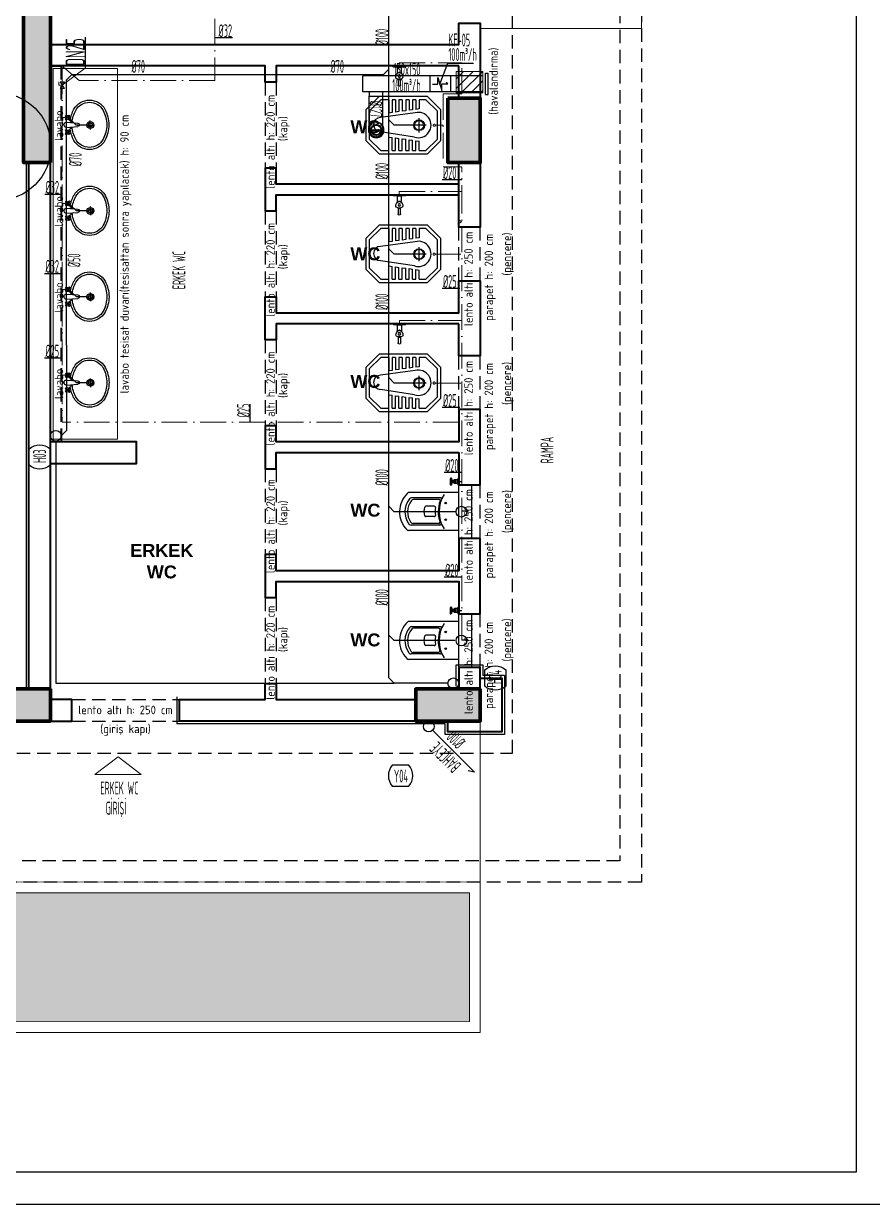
# Model space of a CAD drawing. Header units: centimetres. Extents: x 31 to 22766, y 238 to 3306.
# Drawn here: x 3282 to 4072, y 352 to 1451 of the extents above; entities that cross this region are included whole.
import ezdxf
from ezdxf.enums import TextEntityAlignment as Align
from ezdxf.xclip import XClip

# ---------------------------------------------------------------- set-up
doc = ezdxf.new("R2010")
doc.units = ezdxf.units.CM
doc.header["$XCLIPFRAME"] = 0
for name, pattern in [('ACAD_ISO07W100', [3, 0, -3]), ('ACAD_ISO10W100', [18, 12, -3, 0, -3]), ('DOT', [0.25, 0, -0.25]), ('HIDDEN', [0.375, 0.25, -0.125])]:
    doc.linetypes.add(name, pattern=pattern)
for name, color, linetype, lineweight in [('00_BORDA_BETONARME', 5, 'Continuous', 70), ('00_BORDA_DUVAR', 8, 'Continuous', 40), ('00_BORDA_SIVA', 5, 'Continuous', 25), ('00_BORDA_TARAMA', 5, 'Continuous', 9), ('00_BORDA_TEFRIS', 8, 'Continuous', 13), ('CEPHE 4', 8, 'Continuous', 20), ('GÖRÜNÜŞ', 8, 'Continuous', 5), ('M-ST-SOGUK SU', 5, 'Continuous', 0), ('M-ST-VANA', 8, 'Continuous', 0), ('MAHAL ADI', 8, 'Continuous', 0), ('merdiven', 8, 'Continuous', 18), ('YAZI1', 8, 'Continuous', 5), ('ÖLÇÜ', 2, 'Continuous', 18)]:
    doc.layers.add(name, color=color, linetype=linetype, lineweight=lineweight)
for name, color, linetype in [('izdüşüm', 8, 'ACAD_ISO07W100'), ('kolon tarama', 8, 'Continuous'), ('M-HVAC EMİŞ', 6, 'Continuous'), ('M-HVAC-FLEXS', 2, 'ZIGZAG'), ('M-HVAC-G.A', 6, 'Continuous'), ('M-ST-PİSSU', 8, 'Continuous'), ('M-ST-PİSSU HAVALIK', 3, 'HAVALIK'), ('M-ST-PİSSU YAZI', 7, 'Continuous'), ('M-ST-TEFRİŞ', 8, 'Continuous'), ('M-ST-TEMİZ SU YAZI', 7, 'Continuous'), ('M-ST-YAĞMUR SUYU', 6, 'RAINWATER'), ('M-ÇERÇEVE-YAZI', 7, 'Continuous'), ('NBL_DO_03_Mineral Yünü', 8, '149-AD-DD-00-M-A-02-01_LAYOUT$0$BATTING')]:
    doc.layers.add(name, color=color, linetype=linetype)
doc.styles.add('DIMDIS', font='GENISO.shx', dxfattribs={"width": 0.5, "height": 16})
doc.styles.add('SANSSERIF', font='geniso.shx')
doc.styles.get("Standard").update_dxf_attribs({"font": 'GENISO.shx'})
doc.styles.add('style1', font='GENISO.shx', dxfattribs={"height": 80})
doc.styles.add('YAZI', font='geniso.shx')
doc.linetypes.add('149-AD-DD-00-M-A-02-01_LAYOUT$0$BATTING', pattern='A,0.0001,-0.1,[134,ltypeshp.shx,S=0.1,R=0,X=-0.1,Y=0],-0.2,[134,ltypeshp.shx,S=0.1,R=180,X=0.1,Y=0],-0.1', length=0.4001)
doc.linetypes.add('HAVALIK', pattern='A,16,-0.2,["H",Standard,S=1,R=0,X=-0.1,Y=-0.5],-0.9', length=17.1)
doc.linetypes.add('RAINWATER', pattern='A,6,-0.4,[") )",Standard,S=1,R=0,X=-0.1,Y=-0.5],-1.1', length=7.5)
doc.linetypes.add('WASTEWATER', pattern='A,6,-0.4,[")",Standard,S=1,R=0,X=-0.1,Y=-0.375],-0.2', length=6.6)
doc.linetypes.add('ZIGZAG', pattern='A,0.0001,-0.2,[131,ltypeshp.shx,S=0.2,R=0,X=-0.2,Y=0],-0.4,[131,ltypeshp.shx,S=0.2,R=180,X=0.2,Y=0],-0.2', length=0.8001)

# ---------------------------------------------------------------- blocks, each defined once
blk = doc.blocks.new('BETONARME PLANI')
at = {"layer": '00_BORDA_TARAMA'}
h = blk.add_hatch(dxfattribs=at)
h.set_pattern_fill('ANSI36', color=256)
h.set_pattern_definition([(45, (25862.2684, -18283.2323), (1.68379802, 6.1739261), [7.9375, -1.5875, 0, -1.5875])])
h.paths.add_polyline_path([(37985.6, 1232.6), (37985.6, 1202.6), (37925.6, 1202.6), (37925.6, 1232.6)])
h.paths.add_polyline_path([(37955.6, 902.6), (37985.6, 902.6), (37985.6, 842.6), (37955.6, 842.6)])
h.paths.add_polyline_path([(37985.6, 1792.6), (37985.6, 1762.6), (37925.6, 1762.6), (37925.6, 1792.6)])
h.paths.add_polyline_path([(37090.6, 842.6), (37130.6, 842.6), (37130.6, 882.6), (37090.6, 882.6)])
h.paths.add_polyline_path([(37985.6, 352.6), (37985.6, 322.6), (37925.6, 322.6), (37925.6, 352.6)])
h.paths.add_polyline_path([(37090.6, 1272.6), (37130.6, 1272.6), (37130.6, 1312.6), (37090.6, 1312.6)])
h.paths.add_polyline_path([(37555.6, 1302.6), (37585.6, 1302.6), (37585.6, 1202.6), (37555.6, 1202.6)])
h.paths.add_polyline_path([(37100.6, 382.6), (37130.6, 382.6), (37130.6, 322.6), (37100.6, 322.6)])
h.paths.add_polyline_path([(37130.6, 1752.6), (37130.6, 1792.6), (37100.6, 1792.6), (37100.6, 1752.6)])
h.paths.add_polyline_path([(37585.6, 352.6), (37585.6, 322.6), (37525.6, 322.6), (37525.6, 352.6)])
h.paths.add_polyline_path([(37585.6, 842.6), (37560.6, 842.6), (37560.6, 992.6), (37585.6, 992.6)])
h.paths.add_polyline_path([(36035.6, 382.6), (36065.6, 382.6), (36065.6, 322.6), (36035.6, 322.6)])
h.paths.add_polyline_path([(36645.6, 1792.6), (36675.6, 1792.6), (36675.6, 1732.6), (36645.6, 1732.6)])
h.paths.add_polyline_path([(35505.6, 382.6), (35535.6, 382.6), (35535.6, 322.6), (35505.6, 322.6)])
h.paths.add_polyline_path([(36065.6, 1792.6), (36065.6, 1767.6), (35915.6, 1767.6), (35915.6, 1792.6)])
h.paths.add_polyline_path([(37585.6, 1792.6), (37585.6, 1762.6), (37525.6, 1762.6), (37525.6, 1792.6)])
h.paths.add_polyline_path([(36645.6, 382.6), (36675.6, 382.6), (36675.6, 322.6), (36645.6, 322.6)])
h.paths.add_polyline_path([(36645.6, 902.6), (36675.6, 902.6), (36675.6, 842.6), (36645.6, 842.6)])
h.paths.add_polyline_path([(36065.6, 1297.6), (36065.6, 1272.6), (35915.6, 1272.6), (35915.6, 1297.6)])
h.paths.add_polyline_path([(35565.6, 1302.6), (35565.6, 1272.6), (35505.6, 1272.6), (35505.6, 1302.6)])
h.paths.add_polyline_path([(36035.6, 902.6), (36065.6, 902.6), (36065.6, 842.6), (36035.6, 842.6)])
h.paths.add_polyline_path([(35505.6, 902.6), (35535.6, 902.6), (35535.6, 842.6), (35505.6, 842.6)])
h.paths.add_polyline_path([(34925.6, 352.6), (34925.6, 322.6), (34865.6, 322.6), (34865.6, 352.6)])
h.paths.add_polyline_path([(34865.6, 992.6), (34890.6, 992.6), (34890.6, 842.6), (34865.6, 842.6)])
h.paths.add_polyline_path([(34925.6, 1792.6), (34925.6, 1762.6), (34865.6, 1762.6), (34865.6, 1792.6)])
h.paths.add_polyline_path([(34925.6, 1302.6), (34925.6, 1272.6), (34865.6, 1272.6), (34865.6, 1302.6)])
h.paths.add_polyline_path([(36645.6, 1332.6), (36675.6, 1332.6), (36675.6, 1272.6), (36645.6, 1272.6)])
h.paths.add_polyline_path([(35505.6, 1762.6), (35505.6, 1792.6), (35565.6, 1792.6), (35565.6, 1762.6)])
at = {"layer": '00_BORDA_BETONARME', "lineweight": 70, "ltscale": 3}
for points in [[(37585.6, 842.6), (37560.6, 842.6), (37560.6, 992.6), (37585.6, 992.6)], [(37955.6, 902.6), (37985.6, 902.6), (37985.6, 842.6), (37955.6, 842.6)], [(37585.6, 352.6), (37585.6, 322.6), (37525.6, 322.6), (37525.6, 352.6)], [(37985.6, 352.6), (37985.6, 322.6), (37925.6, 322.6), (37925.6, 352.6)]]:
    blk.add_lwpolyline(points, close=True, dxfattribs=at)
blk = doc.blocks.new('DUVAR PLANI')
at = {"layer": 'CEPHE 4'}
h = blk.add_hatch(dxfattribs=at)
h.set_pattern_fill('ANSI31', color=256, scale=2)
h.set_pattern_definition([(45, (0, -2500), (-4.4901281, 4.4901281), [])])
h.paths.add_polyline_path([(37988.1, 5907.6), (37963.1, 5907.6), (37963.1, 5927.6), (37988.1, 5927.6)])
at = {"layer": '00_BORDA_DUVAR', "lineweight": 40}
for p, q in [((37565.6, 5352.6), (37565.6, 5842.6)), ((37585.6, 5352.6), (37585.6, 5842.6))]:
    blk.add_line(p, q, dxfattribs=at)
for points in [[(37585.6, 5952.6), (37965.6, 5952.6), (37965.6, 5972.6), (37985.6, 5972.6), (37985.6, 5902.6)], [(37965.6, 5932.6), (37795.6, 5932.6), (37795.6, 5917.6), (37785.6, 5917.6), (37785.6, 5932.6), (37585.6, 5932.6)], [(37965.6, 5902.6), (37965.6, 5932.6)], [(37985.6, 5842.6), (37985.6, 5782.6), (37965.6, 5782.6), (37965.6, 5842.6)], [(37965.6, 5822.6), (37795.6, 5822.6), (37795.6, 5837.6), (37785.6, 5837.6), (37785.6, 5797.6), (37795.6, 5797.6), (37795.6, 5812.6), (37965.6, 5812.6)], [(37585.6, 5562.6), (37665.6, 5562.6), (37665.6, 5582.6), (37585.6, 5582.6)], [(37985.6, 5352.6), (37985.6, 5372.6), (37965.6, 5372.6), (37965.6, 5352.6)], [(37925.6, 5322.6), (37705.6, 5322.6), (37705.6, 5342.6), (37785.6, 5342.6), (37785.6, 5357.6), (37795.6, 5357.6), (37795.6, 5342.6), (37925.6, 5342.6)], [(37585.6, 5322.6), (37605.6, 5322.6), (37605.6, 5342.6), (37585.6, 5342.6)]]:
    blk.add_lwpolyline(points, dxfattribs=at)
at = {"layer": '00_BORDA_DUVAR', "linetype": 'HIDDEN', "lineweight": 40, "ltscale": 50}
blk.add_lwpolyline([(37585.6, 5932.6), (37595.6, 5932.6), (37595.6, 5582.6), (37585.6, 5582.6)], close=True, dxfattribs=at)
at = {"layer": '00_BORDA_DUVAR', "lineweight": 40}
for points in [[(37965.6, 5692.6), (37795.6, 5692.6), (37795.6, 5677.6), (37785.6, 5677.6), (37785.6, 5717.6), (37795.6, 5717.6), (37795.6, 5702.6), (37965.6, 5702.6), (37965.6, 5732.6), (37985.6, 5732.6), (37985.6, 5662.6), (37965.6, 5662.6)], [(37965.6, 5572.6), (37965.6, 5542.6), (37985.6, 5542.6), (37985.6, 5612.6), (37965.6, 5612.6), (37965.6, 5582.6), (37795.6, 5582.6), (37795.6, 5597.6), (37785.6, 5597.6), (37785.6, 5557.6), (37795.6, 5557.6), (37795.6, 5572.6)], [(37985.6, 5492.6), (37965.6, 5492.6), (37965.6, 5462.6), (37795.6, 5462.6), (37795.6, 5477.6), (37785.6, 5477.6), (37785.6, 5437.6), (37795.6, 5437.6), (37795.6, 5452.6), (37965.6, 5452.6), (37965.6, 5422.6), (37985.6, 5422.6)]]:
    blk.add_lwpolyline(points, close=True, dxfattribs=at)
at = {"layer": '00_BORDA_DUVAR', "color": 4, "lineweight": 40}
blk.add_lwpolyline([(37985.6, 5362.6), (38005.6, 5362.6), (38005.6, 5312.6), (37955.6, 5312.6), (37955.6, 5322.6)], dxfattribs=at)
at = {"layer": '00_BORDA_SIVA', "color": 251, "linetype": 'HIDDEN', "ltscale": 50}
for p, q in [((37785.6, 5917.6), (37785.6, 5837.6)), ((37795.6, 5917.6), (37795.6, 5837.6)), ((37785.6, 5797.6), (37785.6, 5717.6)), ((37795.6, 5797.6), (37795.6, 5717.6)), ((37965.6, 5732.6), (37965.6, 5782.6)), ((37985.6, 5732.6), (37985.6, 5782.6)), ((37785.6, 5677.6), (37785.6, 5597.6)), ((37795.6, 5677.6), (37795.6, 5597.6)), ((37965.6, 5612.6), (37965.6, 5662.6)), ((37985.6, 5612.6), (37985.6, 5662.6)), ((37785.6, 5557.6), (37785.6, 5477.6)), ((37795.6, 5557.6), (37795.6, 5477.6)), ((37965.6, 5492.6), (37965.6, 5542.6)), ((37985.6, 5492.6), (37985.6, 5542.6)), ((37785.6, 5437.6), (37785.6, 5357.6)), ((37795.6, 5437.6), (37795.6, 5357.6)), ((37965.6, 5372.6), (37965.6, 5422.6)), ((37985.6, 5372.6), (37985.6, 5422.6)), ((37605.6, 5342.6), (37705.6, 5342.6)), ((37605.6, 5322.6), (37705.6, 5322.6))]:
    blk.add_line(p, q, dxfattribs=at)
at = {"layer": '00_BORDA_SIVA'}
for p, q in [((37963.1, 5355.1), (37963.1, 5375.1)), ((37963.1, 5375.1), (37988.1, 5375.1)), ((37988.1, 5375.1), (37988.1, 5365.1)), ((38008.1, 5365.1), (37988.1, 5365.1)), ((38008.1, 5365.1), (38008.1, 5310.1)), ((37953.1, 5320.1), (37703.1, 5320.1)), ((37953.1, 5310.1), (37953.1, 5320.1)), ((38008.1, 5310.1), (37953.1, 5310.1))]:
    blk.add_line(p, q, dxfattribs=at)
at = {"layer": '00_BORDA_SIVA', "lineweight": 25}
blk.add_lwpolyline([(37703.1, 5345.1), (37703.1, 5320.1)], dxfattribs=at)
at = {"layer": 'CEPHE 4', "elevation": 58.4}
blk.add_lwpolyline([(37988.1, 5907.6), (37963.1, 5907.6), (37963.1, 5927.6), (37988.1, 5927.6)], close=True, dxfattribs=at)
at = {"layer": 'NBL_DO_03_Mineral Yünü', "ltscale": 5}
blk.add_line((37563.1, 5842.6), (37563.1, 5352.6), dxfattribs=at)
blk.add_blockref('BETONARME PLANI', (0, 5000))
blk = doc.blocks.new('TEFRIS PLANI')
at = {"layer": '00_BORDA_TEFRIS', "color": 2, "ltscale": 3}
blk.add_lwpolyline([(37588.1, 5580.1), (37648.1, 5580.1), (37648.1, 5925.1), (37588.1, 5925.1)], close=True, dxfattribs=at)
blk = doc.blocks.new('M-ALATURKA')
at = {"layer": 'M-ST-TEFRİŞ', "color": 140}
for p, q in [((26977.6, 18166.9, 58.4), (26990, 18179.3, 58.4)), ((26990, 18179.3, 58.4), (27034.7, 18179.3, 58.4)), ((27034.7, 18179.3, 58.4), (27047.1, 18166.9, 58.4)), ((26977.6, 18138.3, 58.4), (26977.6, 18166.9, 58.4)), ((27047.1, 18166.9, 58.4), (27047.1, 18138.3, 58.4)), ((26990, 18125.9, 58.4), (26977.6, 18138.3, 58.4)), ((27047.1, 18138.3, 58.4), (27034.7, 18125.9, 58.4)), ((27034.7, 18125.9, 58.4), (26990, 18125.9, 58.4))]:
    blk.add_line(p, q, dxfattribs=at)
at = {"layer": 'M-ST-TEFRİŞ', "color": 50}
for p, q in [((26980.7, 18165.6, 58.4), (26991.3, 18176.2, 58.4)), ((26991.3, 18176.2, 58.4), (26997.7, 18176.2, 58.4)), ((26997.7, 18176.2, 58.4), (26997.7, 18167.6, 58.4)), ((27000.8, 18176.2, 58.4), (27003.9, 18176.2, 58.4)), ((27000.8, 18176.2, 58.4), (27000.8, 18167.2, 58.4)), ((27003.9, 18176.2, 58.4), (27003.9, 18166.8, 58.4)), ((27007, 18176.2, 58.4), (27010.1, 18176.2, 58.4)), ((27007, 18176.2, 58.4), (27007, 18166.3, 58.4)), ((27010.1, 18176.2, 58.4), (27010.1, 18165.9, 58.4)), ((27013.3, 18176.2, 58.4), (27016.4, 18176.2, 58.4)), ((27013.3, 18176.2, 58.4), (27013.3, 18165.5, 58.4)), ((27016.4, 18176.2, 58.4), (27016.4, 18165.1, 58.4)), ((27019.5, 18176.2, 58.4), (27022.6, 18176.2, 58.4)), ((27019.5, 18176.2, 58.4), (27019.5, 18164.7, 58.4)), ((27022.6, 18176.2, 58.4), (27022.6, 18164.2, 58.4)), ((27025.7, 18176.2, 58.4), (27033.4, 18176.2, 58.4)), ((27025.7, 18176.2, 58.4), (27025.7, 18163.8, 58.4)), ((27033.4, 18176.2, 58.4), (27044, 18165.6, 58.4)), ((26980.7, 18139.6, 58.4), (26980.7, 18165.6, 58.4)), ((26997.7, 18167.6, 58.4), (27000.8, 18167.2, 58.4)), ((27001.4, 18164, 58.4), (27033.5, 18159.6, 58.4)), ((27003.9, 18166.8, 58.4), (27007, 18166.3, 58.4)), ((27010.1, 18165.9, 58.4), (27013.3, 18165.5, 58.4)), ((27016.4, 18165.1, 58.4), (27019.5, 18164.7, 58.4)), ((27022.6, 18164.2, 58.4), (27025.7, 18163.8, 58.4)), ((27044, 18165.6, 58.4), (27044, 18139.6, 58.4)), ((26991, 18152.4, 58.4), (27004.4, 18152.4, 58.4)), ((26997.7, 18145.7, 58.4), (26997.7, 18159, 58.4)), ((27001.9, 18141.4, 58.4), (27033.5, 18146.3, 58.4)), ((27019.5, 18140.6, 58.4), (27016.4, 18140.1, 58.4)), ((27019.5, 18129, 58.4), (27019.5, 18140.6, 58.4)), ((27025.7, 18141.4, 58.4), (27022.6, 18141, 58.4)), ((27022.6, 18129, 58.4), (27022.6, 18141, 58.4)), ((27025.7, 18129, 58.4), (27025.7, 18141.4, 58.4)), ((26991.3, 18129, 58.4), (26980.7, 18139.6, 58.4)), ((27000.8, 18138, 58.4), (26997.7, 18137.6, 58.4)), ((26997.7, 18129, 58.4), (26997.7, 18137.6, 58.4)), ((27000.8, 18129, 58.4), (27000.8, 18138, 58.4)), ((27007, 18138.9, 58.4), (27003.9, 18138.5, 58.4)), ((27003.9, 18129, 58.4), (27003.9, 18138.5, 58.4)), ((27007, 18129, 58.4), (27007, 18138.9, 58.4)), ((27013.3, 18139.7, 58.4), (27010.1, 18139.3, 58.4)), ((27010.1, 18129, 58.4), (27010.1, 18139.3, 58.4)), ((27013.3, 18129, 58.4), (27013.3, 18139.7, 58.4)), ((27016.4, 18129, 58.4), (27016.4, 18140.1, 58.4)), ((27044, 18139.6, 58.4), (27033.4, 18129, 58.4)), ((26997.7, 18129, 58.4), (26991.3, 18129, 58.4)), ((27003.9, 18129, 58.4), (27000.8, 18129, 58.4)), ((27010.1, 18129, 58.4), (27007, 18129, 58.4)), ((27016.4, 18129, 58.4), (27013.3, 18129, 58.4)), ((27022.6, 18129, 58.4), (27019.5, 18129, 58.4)), ((27033.4, 18129, 58.4), (27025.7, 18129, 58.4))]:
    blk.add_line(p, q, dxfattribs=at)
at = {"layer": 'M-ST-TEFRİŞ', "color": 50, "lineweight": 18}
blk.add_circle((26997.7, 18152.4, 58.4), 4.25, dxfattribs=at)
at = {"layer": 'M-ST-TEFRİŞ', "color": 50, "extrusion": (0, 0, -1)}
for centre, major_axis, start_param, end_param in [((26998.3, 18152.6, 58.4), (8.33, 8.33), 2.04681, 5.765954), ((27033.5, 18153, 58.4), (4.71, 4.71), -0.785398, 2.356194)]:
    blk.add_ellipse(centre, major_axis=major_axis, ratio=1, start_param=start_param, end_param=end_param, dxfattribs=at)
blk = doc.blocks.new('LVBO')
at = {"layer": 'M-ST-TEFRİŞ', "color": 50}
for p, q in [((6128, 1564.9), (6128, 1572.8)), ((6128, 1568.9), (6124, 1568.9)), ((6128, 1568.9), (6132.1, 1568.9)), ((6125.8, 1547), (6126.6, 1557.2)), ((6130.6, 1547), (6129.8, 1557.2)), ((6123.1, 1549.5), (6119.6, 1545.9)), ((6123.1, 1545.9), (6119.6, 1549.5)), ((6136.8, 1545.9), (6133.2, 1549.5)), ((6136.8, 1549.5), (6133.2, 1545.9))]:
    blk.add_line(p, q, dxfattribs=at)
at = {"layer": 'M-ST-TEFRİŞ', "color": 140}
for p, q in [((6124.7, 1550.7), (6124.7, 1550.5)), ((6126.1, 1551), (6125.2, 1551)), ((6130.3, 1551), (6131.1, 1551)), ((6131.6, 1550.7), (6131.7, 1550.5))]:
    blk.add_line(p, q, dxfattribs=at)
at = {"layer": 'M-ST-TEFRİŞ', "color": 50}
for points in [[(6119.2, 1549.2), (6119.9, 1549.9)], [(6119.9, 1545.6), (6119.2, 1546.3)], [(6122.8, 1549.9), (6123.5, 1549.2)], [(6123.5, 1546.3), (6122.8, 1545.6)], [(6132.8, 1549.2), (6133.5, 1549.9)], [(6133.5, 1545.6), (6132.8, 1546.3)], [(6136.4, 1549.9), (6137.1, 1549.2)], [(6137.1, 1546.3), (6136.4, 1545.6)]]:
    blk.add_lwpolyline(points, dxfattribs=at)
at = {"layer": 'M-ST-TEFRİŞ', "color": 140}
for centre, radius, start, end in [((6128.2, 1556.2), 30, 90, 118.7822), ((6128.2, 1556.2), 30, 61.2178, 90), ((6121.7, 1568.1), 16.5, 118.7822, 180), ((6134.7, 1568.1), 16.5, 0, 61.2178), ((6121.7, 1568.1), 16.5, 180, 241.2178), ((6134.7, 1568.1), 16.5, 298.7822, 0), ((6128.2, 1579.9), 30, 241.2178, 262.283), ((6124.2, 1550.7), 0.5, 262.283, 336.5704), ((6125.2, 1550.5), 0.5, 90, 156.5704), ((6131.1, 1550.5), 0.5, 23.4296, 90), ((6132.1, 1550.7), 0.5, 203.4296, 277.717), ((6128.2, 1579.9), 30, 277.717, 298.7822)]:
    blk.add_arc(centre, radius, start, end, dxfattribs=at)
at = {"layer": 'M-ST-TEFRİŞ', "color": 50}
for centre, radius, start, end in [((6128.2, 1556.2), 28, 90, 118.7822), ((6128.2, 1556.2), 28, 61.2178, 90), ((6121.7, 1568.1), 14.5, 118.7822, 180), ((6134.7, 1568.1), 14.5, 0, 61.2178), ((6121.7, 1568.1), 14.5, 180, 241.2178), ((6128, 1568.9), 3.19, 90, 270), ((6128, 1568.9), 1.96, 90, 270), ((6128, 1568.9), 3.19, 270, 90), ((6128, 1568.9), 1.96, 270, 90), ((6134.7, 1568.1), 14.5, 298.7822, 0), ((6128.2, 1579.9), 28, 241.2178, 265.9453), ((6128.2, 1557.1), 1.6, 4.714, 175.286), ((6128.2, 1579.9), 28, 274.2431, 298.7822), ((6117.8, 1547.7), 2.03, 315, 45), ((6121.4, 1551.3), 2.03, 225, 315), ((6121.4, 1544.1), 2.03, 45, 135), ((6124.9, 1547.7), 2.03, 135, 225), ((6128.2, 1546.8), 2.44, 175.286, 4.714), ((6131.4, 1547.7), 2.03, 315, 45), ((6135, 1551.3), 2.03, 225, 315), ((6135, 1544.1), 2.03, 45, 135), ((6138.6, 1547.7), 2.03, 135, 225)]:
    blk.add_arc(centre, radius, start, end, dxfattribs=at)
blk = doc.blocks.new('GA 100')
at = {"layer": 'M-HVAC-G.A', "color": 2, "linetype": 'Continuous'}
for p, q in [((2965.6, 9135.8), (2969.9, 9135.8)), ((2965.6, 9135.4), (2969.9, 9135.4)), ((2970.4, 9135.8), (2974.7, 9135.8)), ((2970.4, 9135.4), (2974.7, 9135.4))]:
    blk.add_line(p, q, dxfattribs=at)
at = {"layer": 'M-HVAC-G.A', "linetype": 'Continuous'}
blk.add_circle((2970.2, 9135.6), 7.25, dxfattribs=at)
at = {"layer": 'M-HVAC-G.A', "linetype": 'DOT'}
blk.add_circle((2970.2, 9135.6), 5.29, dxfattribs=at)
at = {"layer": 'M-HVAC-G.A', "color": 2, "linetype": 'Continuous'}
for radius in [4.75, 0.341]:
    blk.add_circle((2970.2, 9135.6), radius, dxfattribs=at)
for start, end in [(2.5193, 177.4807), (182.5193, 357.4807)]:
    blk.add_arc((2970.2, 9135.6), 4.55, start, end, dxfattribs=at)
blk = doc.blocks.new('tso musluk')
at = {"layer": 'M-ST-TEFRİŞ', "color": 50}
for p, q in [((6468.5, 1717.3), (6468.1, 1717.3)), ((6468.1, 1717.3), (6468.1, 1705.7)), ((6469.1, 1706.3), (6469.1, 1716.7)), ((6468.1, 1705.7), (6468.5, 1705.7)), ((6469.1, 1713.3), (6469.1, 1709.7)), ((6475.1, 1713.3), (6469.1, 1713.3)), ((6469.1, 1709.7), (6475.1, 1709.7)), ((6480.3, 1712.7), (6485.8, 1712.7)), ((6485.8, 1710.3), (6480.3, 1710.3))]:
    blk.add_line(p, q, dxfattribs=at)
blk.add_circle((6477.5, 1711.5), 1.2, dxfattribs=at)
for centre, radius, start, end in [((6468.5, 1716.7), 0.6, 0, 90), ((6468.5, 1706.3), 0.6, 270, 0), ((6474.9, 1711.5), 1.01, 152.3223, 206.8358), ((6478.7, 1709.5), 5.24, 87.855, 151.9741), ((6478.7, 1713.5), 5.3, 208.279, 271.7931), ((6478.9, 1713.8), 0.91, 29.9991, 90.3676), ((6478.8, 1709.2), 0.936, 271.2204, 329.5765), ((6475.2, 1711.5), 5.24, 327.8987, 32.0815), ((6479.7, 1714.3), 0.00542, 209.9991, 148.7947), ((6482.6, 1711.5), 2, 143.13, 216.87), ((6485.8, 1711.5), 1.2, 270, 90)]:
    blk.add_arc(centre, radius, start, end, dxfattribs=at)
blk = doc.blocks.new('tso gömme klozet')
at = {"layer": 'M-ST-TEFRİŞ', "color": 140}
for p, q in [((5369.3, 1689.6), (5369.3, 1736)), ((5404.7, 1689.6), (5404.7, 1735.5))]:
    blk.add_line(p, q, dxfattribs=at)
at = {"layer": 'M-ST-TEFRİŞ', "color": 50}
for p, q in [((5374.3, 1707), (5374.3, 1733.9)), ((5375.8, 1708.1), (5375.8, 1732)), ((5398.2, 1707.9), (5398.2, 1731.6)), ((5399.7, 1706.4), (5399.7, 1733.4)), ((5382.2, 1712.2), (5382.2, 1720.2)), ((5391.8, 1712.2), (5391.8, 1720.2)), ((5411.6, 1696.3), (5411.6, 1696.7)), ((5417.9, 1696.3), (5411.6, 1696.3)), ((5411.9, 1696.3), (5411.9, 1697.3)), ((5412.1, 1696.3), (5412.1, 1697.5)), ((5412.4, 1696.3), (5412.4, 1697.6)), ((5417, 1697.6), (5412.5, 1697.6)), ((5412.6, 1696.3), (5412.6, 1697.6)), ((5412.6, 1696.3), (5413, 1696)), ((5412.9, 1696.3), (5412.9, 1697.6)), ((5412.9, 1693.3), (5413.8, 1694.5)), ((5416.5, 1693.3), (5412.9, 1693.3)), ((5413, 1690.5), (5412.9, 1693.3)), ((5413, 1696), (5414.8, 1696)), ((5413.1, 1696.3), (5413.1, 1697.6)), ((5413.4, 1696.3), (5413.4, 1697.6)), ((5413.6, 1696.3), (5413.6, 1697.6)), ((5413.7, 1695.2), (5413.7, 1695.6)), ((5415.8, 1695.6), (5413.7, 1695.6)), ((5415.8, 1695.2), (5413.7, 1695.2)), ((5413.8, 1694.5), (5413.8, 1695.2)), ((5415.7, 1694.5), (5413.8, 1694.5)), ((5413.9, 1696.3), (5413.9, 1697.6)), ((5414.1, 1696.3), (5414.1, 1697.6)), ((5414.4, 1696.3), (5414.4, 1697.6)), ((5414.5, 1695.6), (5414.5, 1696.3)), ((5414.6, 1696.3), (5414.6, 1697.6)), ((5416.5, 1696), (5414.8, 1696)), ((5414.9, 1696.3), (5414.9, 1697.6)), ((5415.1, 1696.3), (5415.1, 1697.6)), ((5415.1, 1695.6), (5415.1, 1696)), ((5415.4, 1696.3), (5415.4, 1697.6)), ((5415.6, 1696.3), (5415.6, 1697.6)), ((5415.7, 1694.5), (5415.7, 1695.2)), ((5416.5, 1693.3), (5415.7, 1694.5)), ((5415.8, 1695.2), (5415.8, 1695.6)), ((5415.9, 1696.3), (5415.9, 1697.6)), ((5416.1, 1696.3), (5416.1, 1697.6)), ((5416.4, 1696.3), (5416.4, 1697.6)), ((5416.9, 1696.3), (5416.5, 1696)), ((5416.5, 1692.2), (5416.5, 1693.3)), ((5416.5, 1690.5), (5416.5, 1693.3)), ((5416.6, 1696.3), (5416.6, 1697.6)), ((5416.9, 1696.3), (5416.9, 1697.6)), ((5417.1, 1696.3), (5417.1, 1697.6)), ((5417.4, 1696.3), (5417.4, 1697.5)), ((5417.6, 1696.3), (5417.6, 1697.3)), ((5417.9, 1696.3), (5417.9, 1696.7)), ((5417.9, 1696.3), (5417.9, 1696.7)), ((5387.2, 1683), (5387.2, 1686.5)), ((5411.8, 1689.5), (5411.8, 1690.2)), ((5417.8, 1690.2), (5411.8, 1690.2)), ((5416.5, 1692.3), (5412.9, 1692.3)), ((5416.6, 1690.5), (5412.9, 1690.5)), ((5412.9, 1690.2), (5412.9, 1690.5)), ((5416.6, 1690.2), (5416.6, 1690.5)), ((5417.8, 1689.5), (5417.8, 1690.2))]:
    blk.add_line(p, q, dxfattribs=at)
at = {"layer": 'M-ST-TEFRİŞ', "color": 50, "linetype": 'ACAD_ISO10W100'}
blk.add_line((5414.8, 1690.2), (5414.8, 1686.5), dxfattribs=at)
at = {"layer": 'M-ST-TEFRİŞ', "color": 140}
blk.add_lwpolyline([(5411.8, 1677.5), (5361.8, 1677.5), (5361.8, 1689.5), (5411.8, 1689.5)], close=True, dxfattribs=at)
at = {"layer": 'M-ST-TEFRİŞ', "color": 50}
for centre, radius in [((5379.3, 1701.6), 0.75), ((5394.8, 1701.6), 0.75), ((5387.2, 1682), 0.936)]:
    blk.add_circle(centre, radius, dxfattribs=at)
at = {"layer": 'M-ST-TEFRİŞ', "color": 140}
for centre, radius, start, end in [((5371.8, 1736), 2.5, 133.9708, 179.9975), ((5386.7, 1720.6), 24, 43.8144, 133.9708), ((5402.2, 1735.5), 2.5, 359.9969, 43.8144)]:
    blk.add_arc(centre, radius, start, end, dxfattribs=at)
at = {"layer": 'M-ST-TEFRİŞ', "color": 50}
for centre, radius, start, end in [((5386.7, 1720.1), 19.5, 51.8272, 125.6994), ((5376.8, 1733.9), 2.5, 125.6994, 180.0121), ((5378.3, 1732), 2.5, 124.1487, 180.0149), ((5386.7, 1719.6), 17.5, 53.0988, 124.1487), ((5395.7, 1731.6), 2.5, 359.9972, 53.0988), ((5397.2, 1733.4), 2.5, 359.9972, 51.8272), ((5383.2, 1720.2), 1, 109.2913, 180.0149), ((5387, 1709.4), 12.5, 70.7032, 109.2913), ((5390.8, 1720.2), 1, 359.9795, 70.7032), ((5386.7, 1677.8), 30, 57.7663, 122.2282), ((5375.6, 1707), 1.29, 182.0919, 291.8439), ((5376.8, 1708.1), 1, 180.0149, 288.0301), ((5386.7, 1677.6), 31, 70.8309, 108.0301), ((5383.2, 1712.2), 1, 180.0149, 276.2717), ((5386.7, 1680.4), 31, 82.6409, 96.2717), ((5390.8, 1712.2), 1, 262.6409, 359.9795), ((5397.2, 1707.9), 1, 250.8309, 305.4141), ((5397.2, 1707.9), 1, 305.4141, 359.9972), ((5398.6, 1706.5), 1.11, 254.1942, 357.0309), ((5412.5, 1696.7), 0.875, 90.0259, 180.0259), ((5417, 1696.7), 0.875, 0.0259, 90.0259)]:
    blk.add_arc(centre, radius, start, end, dxfattribs=at)
blk = doc.blocks.new('G$CCD2FF134')
blk.add_line((-367.7, -833.1, 58.4), (-367.7, -862.1, 58.4))
at = {"layer": 'M-HVAC-FLEXS', "linetype": 'ZIGZAG', "ltscale": 5}
for p, q in [((-103.2, -919.6), (-103.2, -888.2)), ((-90.5, -919.6), (-90.5, -888.2))]:
    blk.add_line(p, q, dxfattribs=at)
at = {"layer": 'M-HVAC-FLEXS', "linetype": 'ByBlock', "ltscale": 5}
blk.add_lwpolyline([(-103.2, -888.2), (-90.5, -888.2), (-90.5, -884.2), (-103.2, -884.2)], close=True, dxfattribs=at)
at = {"layer": 'M-HVAC-FLEXS', "linetype": 'DOT', "ltscale": 2}
blk.add_arc((-96.9, -919.6), 6.35, 0, 180, dxfattribs=at)
at = {"layer": 'M-HVAC-FLEXS', "linetype": 'Continuous', "ltscale": 5}
blk.add_arc((-96.9, -919.6), 6.35, 180, 0, dxfattribs=at)
at = {"layer": 'M-ST-PİSSU', "color": 11, "linetype": 'WASTEWATER', "ltscale": 5}
for p, q in [((-85, -1390), (-85, -10)), ((-380, -867.9, -21.9), (-385, -872.9, -22.1)), ((-380, -867.9, -21.9), (-90, -867.9, -0.4)), ((-90, -867.9, -0.4), (-85, -862.9)), ((-385, -1120), (-385, -872.9)), ((-381, -910, 58.4), (-376, -915, 58.4)), ((-80, -915.2), (-85, -910.2)), ((-366.9, -915, 58.4), (-376, -915, 58.4)), ((-56.9, -915.2), (-80, -915.2)), ((-380.9, -990), (-375.9, -995)), ((-366.8, -995), (-375.9, -995)), ((-80, -1035.2), (-85, -1030.2)), ((-56.9, -1035.2), (-80, -1035.2)), ((-380.9, -1070), (-375.9, -1075)), ((-366.9, -1075), (-375.9, -1075)), ((-380.9, -1150), (-375.9, -1155)), ((-80, -1155.2), (-85, -1150.2)), ((-366.9, -1155), (-375.9, -1155)), ((-56.9, -1155.2), (-80, -1155.2)), ((-80, -1275), (-85, -1270)), ((-22.5, -1275), (-80, -1275)), ((-80, -1395), (-85, -1390)), ((-23.7, -1395), (-80, -1395))]:
    blk.add_line(p, q, dxfattribs=at)
for centre in [(-56.9, -915.2), (-56.9, -1035.2), (-56.9, -1155.2), (-17.5, -1275), (-17.5, -1395)]:
    blk.add_circle(centre, 5, dxfattribs=at)
at = {"layer": 'M-ST-PİSSU', "color": 6, "linetype": 'Continuous', "ltscale": 5}
blk.add_circle((-47.9, -1475), 5, dxfattribs=at)
at = {"layer": 'M-ST-PİSSU HAVALIK', "ltscale": 5}
for p, q in [((-385, -1120), (-385, -1199.3)), ((-395, -1209.3), (-395, -1434.8)), ((-390, -1204.3), (-385, -1199.3)), ((-390, -1204.3), (-390, -1204.3)), ((-85, -1429.8), (-85, -1390)), ((-395, -1434.8), (-80, -1434.8)), ((-85, -1429.8), (-80, -1434.8)), ((-30, -1434.8), (-80, -1434.8))]:
    blk.add_line(p, q, dxfattribs=at)
for points in [[(-419.8, -1216.4, -0.369965), (-400.1, -1216.4), (-400.1, -1231.8, -0.369965), (-419.8, -1231.8)], [(4.3, -1422.2, -0.369965), (24, -1422.2), (24, -1437.6, -0.369965), (4.3, -1437.6)]]:
    blk.add_lwpolyline(points, format="xyb", close=True, dxfattribs=at)
for centre in [(-395, -1204.3), (-25, -1434.8)]:
    blk.add_circle(centre, 5, dxfattribs=at)
at = {"layer": 'M-ST-SOGUK SU', "linetype": 'ACAD_ISO10W100', "ltscale": 2}
for p, q in [((-247, -816), (-247, -873.4)), ((-75.3, -857), (-17, -857)), ((-75.3, -861), (-75.3, -857)), ((-17, -886), (-17, -857)), ((-389, -862), (-389, -1191.8)), ((-387.9, -861), (-373.3, -873.4)), ((-247, -873.4), (-373.3, -873.4)), ((-34.6, -886), (-34.6, -954)), ((-34.6, -886), (-17, -886)), ((-384, -908), (-389, -908)), ((-41.7, -915.2), (-34.6, -915.2)), ((-17, -954), (-34.6, -954)), ((-17, -995), (-17, -954)), ((-75.3, -977), (-17, -977)), ((-75.3, -981), (-75.3, -977)), ((-383.8, -988), (-388.9, -988)), ((-17, -1394.5), (-17, -995)), ((-18, -1005), (-17, -1005)), ((-17, -1005), (-18, -1005)), ((-41.9, -1035.2), (-17, -1035.2)), ((-383.8, -1068), (-389, -1068)), ((-75.2, -1097), (-17, -1097)), ((-75.2, -1101), (-75.2, -1097)), ((-383.8, -1148), (-389, -1148)), ((-41.9, -1155.2), (-17, -1155.2)), ((-20, -1191.8), (-389, -1191.8)), ((-20.6, -1247), (-17, -1247)), ((-17, -1274.5), (-12.5, -1274.5)), ((-20.6, -1367), (-17, -1367)), ((-17, -1394.5), (-12.5, -1394.5))]:
    blk.add_line(p, q, dxfattribs=at)
for centre in [(-389, -861), (-42.7, -915.2), (-383.9, -988), (-19, -1005), (-42.9, -1035.2), (-384, -1068), (-384, -1148), (-42.9, -1155.2), (-12.5, -1274.5, -58.4), (-12.5, -1394.5, -58.4)]:
    blk.add_circle(centre, 1, dxfattribs=at)
at = {"layer": 'M-ST-TEMİZ SU YAZI'}
for p, q in [((-247, -833.5), (-230.6, -833.5)), ((-35.4, -965.7), (-17, -965.7)), ((-405.3, -979.3), (-388.9, -979.3)), ((-405.4, -1053.1), (-389, -1053.1)), ((-35.4, -1066.9, 4), (-19, -1066.9, 4)), ((-405.4, -1131.8), (-389, -1131.8)), ((-214, -1191.8), (-214, -1175)), ((-35.4, -1177.7, 49.7), (-19, -1177.7, 49.7)), ((-33.4, -1238.2), (-17, -1238.2)), ((-33.4, -1335.8), (-17, -1335.8))]:
    blk.add_line(p, q, dxfattribs=at)
at = {"layer": 'M-ST-VANA', "color": 7, "linetype": 'Continuous'}
blk.add_line((-367.7, -862.1, 58.4), (-389, -877.9), dxfattribs=at)
for points in [[(-392.1, -874.8), (-392.1, -877.9), (-389, -877.9)], [(-391.1, -874.8), (-386.9, -874.8), (-391.1, -880.9), (-386.9, -880.9), (-391.1, -874.8)]]:
    blk.add_lwpolyline(points, dxfattribs=at)
at = {"layer": 'M-ST-YAĞMUR SUYU', "ltscale": 5}
blk.add_line((-44.3, -1478.5), (-5.2, -1517.6), dxfattribs=at)
at = {"layer": 'M-ST-YAĞMUR SUYU', "ltscale": 10}
blk.add_line((-5.2, -1517.6), (-11.2, -1516.4), dxfattribs=at)
at = {"layer": 'M-ST-YAĞMUR SUYU', "ltscale": 5, "elevation": -58.4}
blk.add_lwpolyline([(-66.4, -1530.7, 0.369965), (-66.4, -1511), (-81.8, -1511, 0.369965), (-81.8, -1530.7)], format="xyb", close=True, dxfattribs=at)
at = {"layer": 'M-ÇERÇEVE-YAZI', "linetype": 'Continuous'}
for p, q in [((-37.6, -876.8), (-30, -857.5)), ((-30, -857.5), (-6.1, -857.5)), ((-44.4, -877), (-39.4, -877)), ((-39.4, -877), (-39.4, -870.7)), ((-39.4, -870.7), (-35.7, -882.8)), ((-35.7, -882.8), (-35.7, -876.7)), ((-35.7, -876.7), (-30, -876.7)), ((-30, -876.7), (-31.7, -875.3))]:
    blk.add_line(p, q, dxfattribs=at)
at = {"layer": 'M-ÇERÇEVE-YAZI', "color": 6, "linetype": 'Continuous'}
for p, q in [((5, -886.7), (5, -866.7)), ((5, -866.7), (7.5, -866.7)), ((7.5, -886.7), (7.5, -866.7)), ((2.5, -869.2), (-109.2, -869.2)), ((-109.2, -884.2), (-109.2, -869.2)), ((-46.8, -869.2), (-46.8, -884.2)), ((-27.8, -869.2), (-27.8, -884.2)), ((2.5, -884.2), (-109.2, -884.2)), ((5, -886.7), (7.5, -886.7))]:
    blk.add_line(p, q, dxfattribs=at)
at = {"layer": 'ÖLÇÜ', "ltscale": 3}
blk.add_lwpolyline([(-358.7, -1519.8), (-337.1, -1503.3), (-315.5, -1519.8)], close=True, dxfattribs=at)
at = {"layer": 'M-HVAC-G.A', "color": 170, "linetype": 'ZIGZAG', "xscale": -1, "rotation": 179.9999999999999}
blk.add_blockref('GA 100', (-3067, 8216), dxfattribs=at)
at = {"layer": 'M-ST-TEFRİŞ', "xscale": -1}
for name, p, rotation in [('tso musluk', (1636.2, 5608.1), 89.9999999999998), ('LVBO', (-1931.8, -7043), 270), ('LVBO', (-1931.7, -7123), 270), ('tso musluk', (1636.2, 5488.1), 89.9999999999998), ('LVBO', (-1931.7, -7203), 270), ('tso musluk', (1636.3, 5368.1), 89.9999999999998), ('LVBO', (-1931.7, -7283), 270)]:
    blk.add_blockref(name, p, dxfattribs=dict(at, rotation=rotation))
at = {"layer": 'M-ST-TEFRİŞ', "color": 2, "xscale": -1}
for p in [(26940.8, -19067.6, -58.4), (26940.8, -19187.6, -58.4), (26940.8, -19307.6, -58.4)]:
    blk.add_blockref('M-ALATURKA', p, dxfattribs=at)
at = {"layer": 'M-ST-TEFRİŞ', "rotation": 89.99999999999999}
for p in [(1669.5, -6661.8), (1669.5, -6781.8)]:
    blk.add_blockref('tso gömme klozet', p, dxfattribs=at)
at = {"layer": 'M-HVAC EMİŞ', "color": 220, "width": 0.5}
for s, p in [('150x150', (-80.7, -869.1)), ('100m³/h', (-81.8, -884))]:
    blk.add_text(s, height=12, dxfattribs=at).set_placement(p)
at = {"layer": 'M-HVAC-FLEXS', "color": 2, "width": 0.5}
blk.add_text('Ø127', height=12, rotation=270, dxfattribs=at).set_placement((-97, -900.1), align=Align.MIDDLE)
at = {"layer": 'M-ST-PİSSU HAVALIK', "ltscale": 5, "style": 'SANSSERIF', "width": 0.5}
for s, p in [('H03', (-404.1, -1229.6)), ('H04', (20, -1435.3))]:
    blk.add_text(s, height=12, rotation=90, dxfattribs=at).set_placement(p)
at = {"layer": 'M-ST-PİSSU YAZI', "linetype": 'WASTEWATER', "ltscale": 4, "width": 0.5}
for s, p in [('Ø100', (-85.6, -840.7)), ('Ø70', (-370.8, -953.3, 58.4)), ('Ø100', (-85.6, -965.5)), ('Ø50', (-372.1, -1047.3)), ('Ø100', (-85.6, -1087.2)), ('Ø100', (-85.6, -1250.7)), ('Ø100', (-85.6, -1362.4))]:
    blk.add_text(s, height=12, rotation=90, dxfattribs=at).set_placement(p)
for p in [(-324.5, -866.4), (-139.3, -866.4)]:
    blk.add_text('Ø70', height=12, dxfattribs=at).set_placement(p)
at = {"layer": 'M-ST-TEMİZ SU YAZI', "linetype": 'WASTEWATER', "ltscale": 4, "width": 0.5}
for s, p in [('Ø32', (-243.5, -833.2)), ('Ø20', (-34.6, -965.4)), ('Ø32', (-404.5, -979)), ('Ø32', (-404.6, -1052.6)), ('Ø25', (-34.6, -1066.6, 4)), ('Ø25', (-404.6, -1131.5)), ('Ø25', (-34.6, -1177.4, 49.7)), ('Ø20', (-32.6, -1237.9)), ('Ø20', (-32.6, -1335.5))]:
    blk.add_text(s, height=12, dxfattribs=at).set_placement(p)
blk.add_text('Ø25', height=12, rotation=90, dxfattribs=at).set_placement((-214.3, -1187.1))
at = {"layer": 'M-ST-VANA', "color": 7, "linetype": 'Continuous', "width": 0.5}
blk.add_text('DN25', height=18, rotation=90, dxfattribs=at).set_placement((-377, -846.9), align=Align.MIDDLE)
at = {"layer": 'M-ST-YAĞMUR SUYU', "color": 7, "ltscale": 10, "width": 0.5}
for s, p in [('Ø100', (-12.9, -1488.3)), ('BAHÇEYE', (-17.1, -1510.5))]:
    blk.add_text(s, height=12, rotation=135, dxfattribs=at).set_placement(p)
at = {"layer": 'M-ST-YAĞMUR SUYU', "color": 7, "ltscale": 5, "style": 'SANSSERIF', "width": 0.5}
blk.add_text('Y04', height=12, dxfattribs=at).set_placement((-80.3, -1527.1, -58.4))
at = {"layer": 'M-ÇERÇEVE-YAZI', "linetype": 'Continuous', "style": 'DIMDIS', "width": 0.5}
for s, p in [('KF-05', (-29.6, -841.8)), ('100m³/h', (-29.6, -855.3))]:
    blk.add_text(s, height=12, dxfattribs=at).set_placement(p)
at = {"layer": 'MAHAL ADI', "color": 1, "lineweight": -3, "style": 'YAZI', "width": 0.5}
for s, p in [('ERKEK WC', (-274.4, -1067.8)), ('RAMPA', (68.2, -1230))]:
    blk.add_text(s, height=12, rotation=90, dxfattribs=at).set_placement(p)
for s, p in [('ERKEK WC', (-353.5, -1538.3)), ('GİRİŞİ', (-348.6, -1557))]:
    blk.add_text(s, height=12, dxfattribs=at).set_placement(p)
blk = doc.blocks.new('A$Ce276fa5c')
blk.add_circle((-449.8, -935), 50.3)

msp = doc.modelspace()

# ---------------------------------------------------------------- hatches: boundary and pattern name
at = {"layer": 'kolon tarama', "true_color": 0x2b7e26, "transparency": 33554559}
h = msp.add_hatch(dxfattribs=at)
h.set_pattern_fill('GRASS', color=97, scale=0.2)
h.set_pattern_definition([(90, (-34278.613, -4520.594), (-3.59210245, 3.59210245), [0.9525, -6.2317049]), (45, (-34278.613, -4520.594), (-3.59210245, 3.59210245), [0.9525, -4.1275]), (135, (-34278.613, -4520.594), (-3.59210245, -3.59210245), [0.9525, -4.1275])])
h.paths.add_polyline_path([(3697, 522), (2407, 522), (2407, 642), (3697, 642)])

# ---------------------------------------------------------------- linework, layer by layer
for points in [[(207, 2602), (4087, 2602), (4087, 352), (207, 352)], [(237, 2572), (4057, 2572), (4057, 382), (237, 382)]]:
    msp.add_lwpolyline(points, close=True)
at = {"layer": 'GÖRÜNÜŞ', "ltscale": 3}
for p, q in [((3707, 652.2), (3707, 802.2)), ((2397, 652), (3707, 652.2)), ((3707, 512.2), (3707, 652.2)), ((3697, 642.2), (2407, 642)), ((3697, 522.2), (3697, 642.2)), ((3697, 522.2), (2407, 522)), ((3707, 512.2), (2397, 512))]:
    msp.add_line(p, q, dxfattribs=at)
at = {"layer": 'izdüşüm', "color": 251, "linetype": 'HIDDEN', "ltscale": 50}
for points in [[(437, 2422), (3857, 2422), (3857, 652), (437, 652)], [(457, 2402), (3837, 2402), (3837, 672), (457, 672)], [(557, 772), (3737, 772), (3737, 2302), (557, 2302)]]:
    msp.add_lwpolyline(points, close=True, dxfattribs=at)
at = {"layer": 'merdiven', "ltscale": 3}
for points in [[(3857, 1447), (3857, 1632)], [(3707, 1447), (3857, 1447)]]:
    msp.add_lwpolyline(points, dxfattribs=at)

# ---------------------------------------------------------------- block references
ref = msp.add_blockref('G$CCD2FF134', (3707, 2272))
XClip(ref).set_block_clipping_path([(-3470.0000000001, -1889.9999999982), (349.9999999999, 300.0000000019)])
for name, p in [('DUVAR PLANI', (-34278.6, -4520.6)), ('A$Ce276fa5c', (3707, 2272))]:
    msp.add_blockref(name, p)
at = {"layer": '00_BORDA_DUVAR'}
msp.add_blockref('TEFRIS PLANI', (-34278.6, -4515.6), dxfattribs=at)

# ---------------------------------------------------------------- texts
at = {"layer": 'YAZI1', "char_height": 8, "attachment_point": 1, "rotation": 90, "style": 'style1'}
for s, insert, width in [('\\pxsm1,qc;(havalandırma)', (3715.3, 1343.2), 109.279), ('\\pxsm1,qc;lento altı h: 220 cm', (3507.8, 775.6), 1131.573), ('\\pxsm1,qc;lavabo', (3310.9, 790.7), 1131.573), ('\\pxsm1,qc;lavabo tesisat duvarı(tesisattan sonra yapılacak) h: 90 cm', (3371.9, 671.1), 1131.573), ('\\pxsm1,qc;(kapı)', (3519.4, 1299), 109.279), ('\\pxsm1,qc;lavabo', (3310.9, 710.9), 1131.573), ('\\pxsm1,qc;lento altı h: 220 cm', (3507.8, 656.4), 1131.573), ('\\pxsm1,qc;lento altı h: 250 cm', (3692.1, 648), 1131.573), ('\\pxsm1,qc;parapet h: 200 cm', (3711, 649.4), 1131.573), ('\\pxsm1,qc;(pencere)', (3727.8, 1182.2), 109.279), ('\\pxsm1,qc;(kapı)', (3519.4, 1179.7), 109.279), ('\\pxsm1,qc;lavabo', (3310.9, 630.7), 1131.573), ('\\pxsm1,qc;lento altı h: 220 cm', (3507.8, 536.6), 1131.573), ('\\pxsm1,qc;lento altı h: 250 cm', (3692.1, 527.7), 1131.573), ('\\pxsm1,qc;parapet h: 200 cm', (3711, 529.1), 1131.573), ('\\pxsm1,qc;(pencere)', (3727.8, 1061.8), 109.279), ('\\pxsm1,qc;lavabo', (3310.9, 550.2), 1131.573), ('\\pxsm1,qc;(kapı)', (3519.4, 1059.9), 109.279), ('\\pxsm1,qc;lento altı h: 220 cm', (3507.8, 417.7), 1131.573), ('\\pxsm1,qc;lento altı h: 250 cm', (3692.1, 408.3), 1131.573), ('\\pxsm1,qc;parapet h: 200 cm', (3711, 409.7), 1131.573), ('\\pxsm1,qc;(pencere)', (3727.8, 942.5), 109.279), ('\\pxsm1,qc;(kapı)', (3519.4, 941.1), 109.279), ('\\pxsm1,qc;lento altı h: 220 cm', (3507.8, 299.9), 1131.573), ('\\pxsm1,qc;lento altı h: 250 cm', (3692.1, 286.7), 1131.573), ('\\pxsm1,qc;parapet h: 200 cm', (3711, 288.1), 1131.573), ('\\pxsm1,qc;(pencere)', (3727.8, 822.9), 109.279), ('\\pxsm1,qc;(kapı)', (3519.4, 823.3), 109.279)]:
    msp.add_mtext(s, dxfattribs=dict(at, insert=insert, width=width))
at = {"layer": 'YAZI1', "attachment_point": 1, "style": 'style1'}
for s, insert, char_height, width in [('\\pxsm1,qc;{\\fArial|b1|i0|c162|p34;WC}', (3542.5, 1361.4), 12, 115.253), ('\\pxsm1,qc;{\\fArial|b1|i0|c162|p34;WC}', (3542.5, 1243.1), 12, 115.253), ('\\pxsm1,qc;{\\fArial|b1|i0|c162|p34;WC}', (3542.5, 1124.3), 12, 115.253), ('\\pxsm1,qc;{\\fArial|b1|i0|c162|p34;WC}', (3542.5, 1004.4), 12, 115.253), ('\\pxsm1,qc;{\\fArial|b1|i0|c162|p34;ERKEK\\PWC}', (3353, 966.9), 12, 115.253), ('\\pxsm1,qc;{\\fArial|b1|i0|c162|p34;WC}', (3542.5, 883.6), 12, 115.253), ('\\pxsm1,qc;lento altı h: 250 cm', (2811, 816.4), 8, 1131.573), ('\\pxsm1,qc;(giriş kapı)', (3322.2, 798.8), 8, 109.279)]:
    msp.add_mtext(s, dxfattribs=dict(at, insert=insert, char_height=char_height, width=width))

doc.saveas('drawing.dxf')
